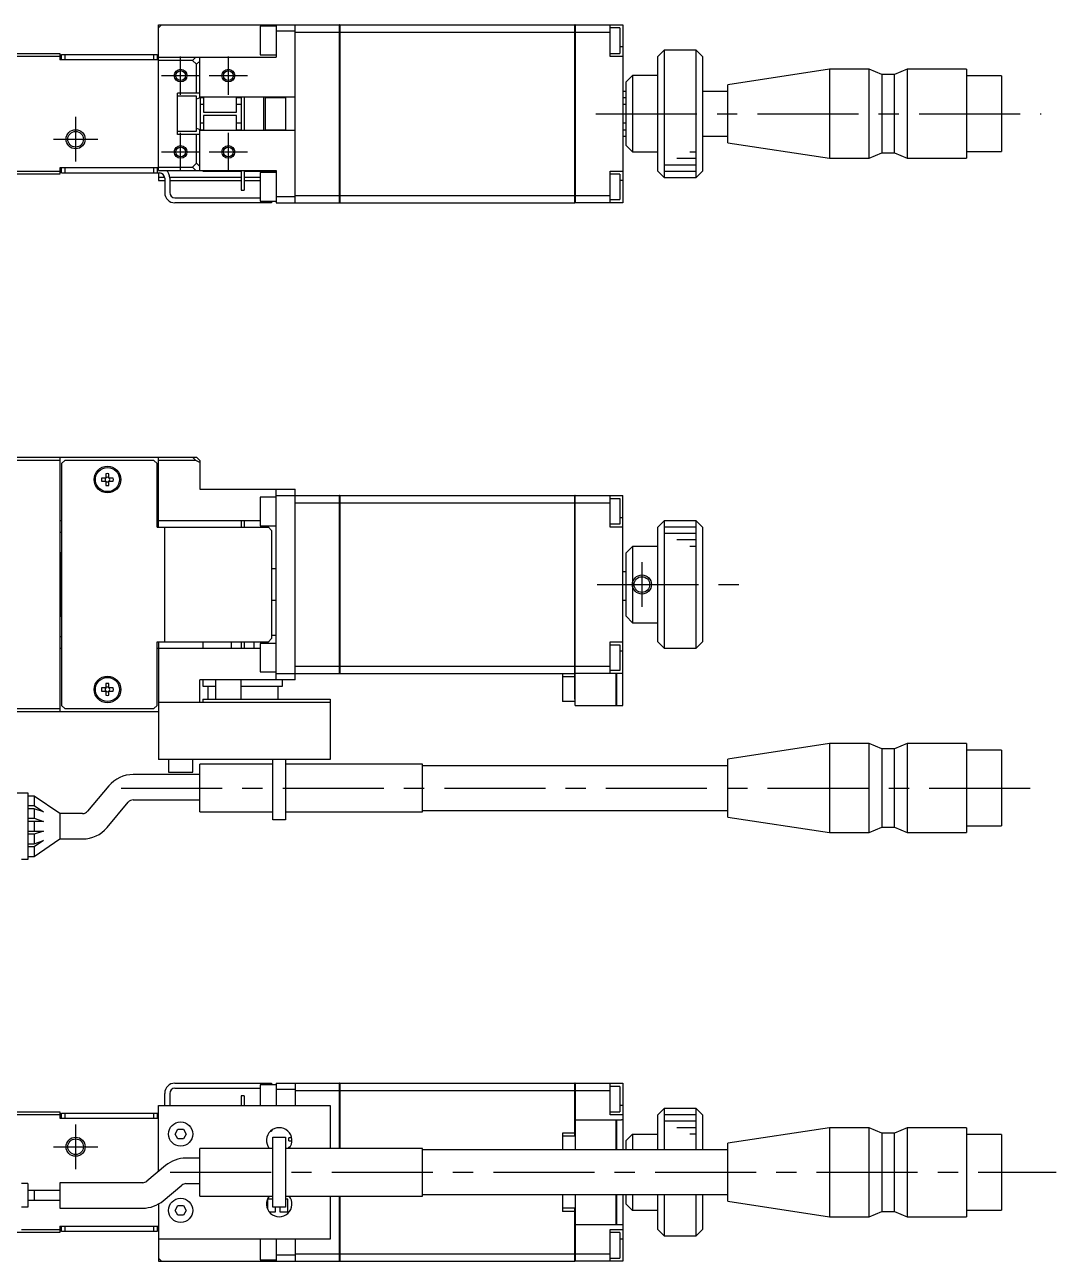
# Model space of a CAD drawing. Extents: x -1 to 721, y -8 to 204.
# Drawn here: x 192 to 354.1, y 10 to 204.4 of the extents above; entities that cross this region are included whole.
import ezdxf

# ---------------------------------------------------------------- set-up
doc = ezdxf.new("R2010")
doc.units = 0
doc.header["$LTSCALE"] = 0.5
doc.linetypes.add('CENTER', pattern=[50.8, 31.75, -6.35, 6.35, -6.35])
for name, color, linetype in [('MSM_CENTER', 1, 'CENTER'), ('MSM_CONTINUOUS', 7, 'CONTINUOUS'), ('MSM_NARROW', 5, 'CONTINUOUS')]:
    doc.layers.add(name, color=color, linetype=linetype)

msp = doc.modelspace()

# ---------------------------------------------------------------- linework, layer by layer
at = {"layer": 'MSM_CENTER'}
for p, q in [((216.5, 193.387476), (216.5, 199.387476)), ((224, 193.387476), (224, 199.387476)), ((213.5, 196.387476), (219.5, 196.387476)), ((221, 196.387476), (227, 196.387476)), ((200, 189.887475), (200, 182.887475)), ((281.75, 190.387476), (351.75, 190.387476)), ((216.5, 181.387476), (216.5, 187.387476)), ((224, 181.387476), (224, 187.387476)), ((196.5, 186.387475), (203.5, 186.387475)), ((213.5, 184.387476), (219.5, 184.387476)), ((221, 184.387476), (227, 184.387476)), ((288.999996, 119.887398), (288.999996, 112.887398)), ((281.98714, 116.387476), (305.797762, 116.387476)), ((207.143664, 84.387476), (352.745716, 84.387476)), ((200, 31.500001), (200, 24.500001)), ((196.5, 28.000001), (203.5, 28.000001)), ((214.854051, 24), (354.111582, 24))]:
    msp.add_line(p, q, dxfattribs=at)
at = {"layer": 'MSM_CONTINUOUS'}
for p, q in [((213, 181.487474), (213, 204.387476)), ((213, 204.387476), (241.45, 204.387476)), ((213, 203.887476), (213.5, 204.387476)), ((231.5, 204.137476), (229, 204.137476)), ((229, 204.137476), (229, 199.637476)), ((231.5, 204.387476), (231.5, 199.287476)), ((234.5, 176.387476), (234.5, 204.387476)), ((241.45, 176.387476), (241.45, 204.387476)), ((241.5, 204.377476), (241.45, 204.377476)), ((241.5, 204.387476), (241.5, 176.387476)), ((241.5, 204.387476), (278.45, 204.387476)), ((278.45, 176.387476), (278.45, 204.387476)), ((278.5, 204.377476), (278.45, 204.377476)), ((278.5, 204.387476), (278.5, 176.387476)), ((278.5, 204.387476), (286, 204.387476)), ((284, 199.387476), (284, 204.387476)), ((286, 204.387476), (286, 176.387476)), ((234.5, 203.387476), (231.5, 203.387476)), ((234.5, 203.232708), (241.45, 203.232708)), ((241.5, 203.228815), (241.45, 203.228815)), ((241.5, 203.232708), (278.45, 203.232708)), ((278.5, 203.228815), (278.45, 203.228815)), ((278.5, 203.232708), (284, 203.232708)), ((285.5, 203.887476), (284, 203.887476)), ((285.5, 203.887476), (285.5, 199.887476)), ((286, 200.887476), (285.5, 200.887476)), ((292.5, 200.387476), (291.5, 199.387476)), ((297.5, 200.387476), (292.5, 200.387476)), ((292.5, 200.387476), (292.5, 180.387476)), ((298.5, 199.387476), (297.5, 200.387476)), ((297.5, 180.387476), (297.5, 200.387476)), ((184, 199.887475), (197.5, 199.887475)), ((197.5, 199.387475), (184, 199.387475)), ((197.5, 199.887475), (197.5, 198.887475)), ((213, 198.887475), (197.5, 198.887475)), ((197.8, 199.687475), (212.8, 199.687475)), ((197.8, 198.887475), (197.8, 199.687475)), ((198.3, 199.687475), (198.3, 198.887475)), ((212.3, 198.887475), (212.3, 199.687475)), ((212.8, 199.687475), (212.8, 198.887475)), ((213, 199.287476), (231.5, 199.287476)), ((218.387627, 198.787476), (213, 198.787476)), ((218.387627, 198.787476), (218.887627, 199.287476)), ((219, 198.175103), (218.387627, 198.787476)), ((219.5, 198.675103), (219, 198.175103)), ((219.5, 192.876953), (219.5, 199.287476)), ((229, 199.637476), (231.5, 199.637476)), ((284, 199.887476), (285.5, 199.887476)), ((286, 199.387476), (284, 199.387476)), ((291.5, 181.387476), (291.5, 199.387476)), ((298.5, 199.387476), (298.5, 181.387476)), ((219, 193.637475), (219, 198.175103)), ((286.5, 195.387476), (287.5, 196.387476)), ((287.5, 196.387476), (287.5, 184.387476)), ((291.5, 196.387476), (287.5, 196.387476)), ((318.5, 197.387476), (302.5, 194.957476)), ((324.7, 197.387476), (318.5, 197.387476)), ((318.5, 197.387476), (318.5, 183.387476)), ((326.7, 196.537476), (324.7, 197.387476)), ((324.7, 183.387476), (324.7, 197.387476)), ((328.7, 196.537476), (326.7, 196.537476)), ((326.7, 196.537476), (326.7, 184.237476)), ((330.7, 197.387476), (328.7, 196.537476)), ((328.7, 184.237476), (328.7, 196.537476)), ((340, 197.387476), (330.7, 197.387476)), ((330.7, 197.387476), (330.7, 183.387476)), ((340, 197.387476), (340, 183.387476)), ((345.5, 196.337476), (340, 196.337476)), ((345.5, 196.337476), (345.5, 184.437476)), ((286.5, 185.387476), (286.5, 195.387476)), ((302.5, 185.817476), (302.5, 194.957476)), ((219.5, 193.637475), (216, 193.637475)), ((216, 187.137475), (216, 193.637475)), ((219, 193.137475), (216, 193.137475)), ((219.5, 192.876953), (218.99973, 192.66713)), ((219, 187.637475), (219, 193.137475)), ((234.5, 192.987476), (219.5, 192.987476)), ((219.6, 187.787476), (219.6, 192.987476)), ((220.1, 192.887476), (219.6, 192.887476)), ((220, 192.987476), (220, 192.887476)), ((220.1, 192.987476), (220.1, 190.637475)), ((225.3, 190.637475), (225.3, 192.987476)), ((226, 192.887476), (225.3, 192.887476)), ((226, 192.987476), (226, 187.787476)), ((226.5, 192.987476), (226.5, 187.787476)), ((229.6, 187.787476), (229.6, 192.987476)), ((229.8, 192.987476), (229.8, 187.787476)), ((233, 192.887476), (229.8, 192.887476)), ((233, 192.987476), (233, 187.787476)), ((286.5, 193.887476), (286, 193.887476)), ((286.5, 192.887476), (286, 192.887476)), ((302.5, 193.887476), (298.5, 193.887476)), ((219.6, 191.887476), (220.1, 191.887476)), ((220.1, 190.637475), (225.3, 190.637475)), ((225.3, 191.887476), (226, 191.887476)), ((286, 191.887476), (286.5, 191.887476)), ((220.1, 188.887476), (219.6, 188.887476)), ((225.3, 190.137475), (220.1, 190.137475)), ((220.1, 190.137475), (220.1, 187.787476)), ((225.3, 187.787476), (225.3, 190.137475)), ((226, 188.887476), (225.3, 188.887476)), ((286.5, 188.887476), (286, 188.887476)), ((216, 187.637475), (219, 187.637475)), ((219.5, 187.137475), (216, 187.137475)), ((218.999634, 188.107874), (219.5, 187.897998)), ((219, 182.599846), (219, 187.137475)), ((219.5, 181.487474), (219.5, 187.897998)), ((219.5, 187.787476), (234.5, 187.787476)), ((219.6, 187.887476), (220.1, 187.887476)), ((220, 187.887476), (220, 187.787476)), ((225.3, 187.887476), (226, 187.887476)), ((229.8, 187.887476), (233, 187.887476)), ((286, 187.887476), (286.5, 187.887476)), ((286, 186.887476), (286.5, 186.887476)), ((298.5, 186.887476), (302.5, 186.887476)), ((287.5, 184.387476), (286.5, 185.387476)), ((302.5, 185.817476), (318.5, 183.387476)), ((287.5, 184.387476), (291.5, 184.387476)), ((318.5, 183.387476), (324.7, 183.387476)), ((324.7, 183.387476), (326.7, 184.237476)), ((326.7, 184.237476), (328.7, 184.237476)), ((328.7, 184.237476), (330.7, 183.387476)), ((330.7, 183.387476), (340, 183.387476)), ((340, 184.437476), (345.5, 184.437476)), ((197.5, 180.887475), (184.5, 180.887475)), ((184.612372, 181.387475), (197.5, 181.387475)), ((197.5, 181.887475), (197.5, 180.887475)), ((213, 181.887475), (197.5, 181.887475)), ((197.8, 181.087475), (197.8, 181.887475)), ((197.8, 181.087475), (213.2, 181.087475)), ((198.3, 181.887475), (198.3, 181.087475)), ((212.3, 181.087475), (212.3, 181.887475)), ((212.8, 181.887475), (212.8, 181.087475)), ((213, 181.987474), (218.387627, 181.987474)), ((213, 181.487474), (231.5, 181.487474)), ((213, 181.087475), (213, 179.887476)), ((218.387627, 181.987474), (219, 182.599846)), ((218.887627, 181.487474), (218.387627, 181.987474)), ((219, 182.599846), (219.5, 182.099846)), ((220, 181.487474), (220, 181.387474)), ((220, 181.387474), (226, 181.387474)), ((226, 181.487474), (226, 178.387476)), ((226.5, 181.487474), (226.5, 178.387476)), ((226.5, 181.387474), (231.5, 181.387474)), ((231.5, 181.137476), (229, 181.137476)), ((229, 181.137476), (229, 176.637476)), ((231.5, 181.487474), (231.5, 176.387476)), ((284, 176.387476), (284, 181.387476)), ((284, 181.387476), (286, 181.387476)), ((285.5, 180.887476), (284, 180.887476)), ((285.5, 180.887476), (285.5, 176.887476)), ((291.5, 181.387476), (292.5, 180.387476)), ((297.5, 180.387476), (298.5, 181.387476)), ((213.993725, 180.387476), (213, 180.387476)), ((213, 179.887476), (214, 179.887476)), ((214, 180.287475), (214, 177.987475)), ((226, 180.387476), (214.796872, 180.387476)), ((214.8, 180.287475), (214.8, 177.987475)), ((214.8, 179.887476), (226, 179.887476)), ((229, 180.387476), (226.5, 180.387476)), ((226.5, 179.887476), (229, 179.887476)), ((286, 179.887476), (285.5, 179.887476)), ((292.5, 180.387476), (297.5, 180.387476)), ((215.6, 177.187475), (229, 177.187475)), ((226, 178.387476), (226.5, 178.387476)), ((231.5, 177.387476), (234.5, 177.387476)), ((234.5, 177.542243), (241.45, 177.542243)), ((241.5, 177.546136), (241.45, 177.546136)), ((241.5, 177.542243), (278.45, 177.542243)), ((278.5, 177.546136), (278.45, 177.546136)), ((278.5, 177.542243), (284, 177.542243)), ((230.8, 176.387475), (215.6, 176.387475)), ((229, 176.637476), (231.5, 176.637476)), ((230.3, 176.387475), (230.3, 176.637476)), ((230.8, 176.637476), (230.8, 176.387475)), ((231.5, 176.387476), (241.45, 176.387476)), ((241.5, 176.397476), (241.45, 176.397476)), ((241.5, 176.387476), (278.45, 176.387476)), ((278.5, 176.397476), (278.45, 176.397476)), ((286, 176.387476), (278.5, 176.387476)), ((284, 176.887476), (285.5, 176.887476)), ((184, 136.387476), (219, 136.387476)), ((197.5, 136.387476), (197.5, 96.387476)), ((213, 125.387476), (213, 136.387476)), ((218.887627, 135.887476), (218.387627, 136.387476)), ((219, 136.387476), (219.5, 135.887476)), ((197.5, 135.887476), (185.112372, 135.887476)), ((198.3, 135.887476), (197.8, 135.387476)), ((197.8, 135.387476), (197.8, 97.387476)), ((212.3, 135.887476), (198.3, 135.887476)), ((212.8, 135.387476), (212.3, 135.887476)), ((212.8, 125.387476), (212.8, 135.387476)), ((218.887627, 135.887476), (213, 135.887476)), ((219.500002, 135.581288), (218.887627, 135.887476)), ((219.5, 135.887476), (219.500029, 131.387476)), ((204.76, 133.127476), (204.080815, 133.127476)), ((204.080815, 132.647476), (204.76, 132.647476)), ((204.76, 133.80666), (204.76, 133.127476)), ((204.76, 132.647476), (204.76, 131.968291)), ((205.24, 133.127476), (205.24, 133.80666)), ((205.919184, 133.127476), (205.24, 133.127476)), ((205.24, 131.968291), (205.24, 132.647476)), ((205.24, 132.647476), (205.919184, 132.647476)), ((219.500002, 131.387476), (234.5, 131.387476)), ((231.5, 101.387476), (231.5, 131.387476)), ((231.5, 130.387476), (241.45, 130.387476)), ((234.5, 101.387476), (234.5, 131.387476)), ((241.45, 102.387476), (241.45, 130.387476)), ((241.5, 130.377476), (241.45, 130.377476)), ((241.5, 130.387476), (241.5, 102.387476)), ((241.5, 130.387476), (278.45, 130.387476)), ((278.45, 98.387476), (278.45, 130.387476)), ((278.5, 130.377476), (278.45, 130.377476)), ((278.5, 130.387476), (286, 130.387476)), ((278.5, 97.387476), (278.5, 130.387476)), ((284, 125.387476), (284, 130.387476)), ((286, 97.387476), (286, 130.387476)), ((231.5, 130.137476), (229, 130.137476)), ((229, 130.137476), (229, 125.637476)), ((234.5, 129.232708), (241.45, 129.232708)), ((241.5, 129.228815), (241.45, 129.228815)), ((241.5, 129.232708), (278.45, 129.232708)), ((278.5, 129.228815), (278.45, 129.228815)), ((278.5, 129.232708), (284, 129.232708)), ((284, 129.887476), (285.5, 129.887476)), ((285.5, 129.887476), (285.5, 125.887476)), ((197.8, 126.387476), (197.5, 126.387476)), ((229, 126.387476), (212.8, 126.387476)), ((226, 126.387476), (226, 125.387476)), ((226.5, 126.387476), (226.5, 125.387476)), ((286, 126.887476), (285.5, 126.887476)), ((292.5, 126.387476), (291.5, 125.387476)), ((297.5, 126.387476), (292.5, 126.387476)), ((292.5, 126.387476), (292.5, 106.387476)), ((298.5, 125.387476), (297.5, 126.387476)), ((297.5, 106.387476), (297.5, 126.387476)), ((197.5, 124.637476), (197.8, 124.637476)), ((212.8, 125.387476), (230.3, 125.387476)), ((214, 107.387476), (214, 125.387476)), ((229, 125.637476), (231.5, 125.637476)), ((230.8, 124.887476), (230.3, 125.387476)), ((230.8, 124.887476), (230.8, 107.887476)), ((285.5, 125.887476), (284, 125.887476)), ((286, 125.387476), (284, 125.387476)), ((291.5, 107.387476), (291.5, 125.387476)), ((298.5, 125.387476), (298.5, 107.387476)), ((197.7, 121.387476), (197.5, 121.187476)), ((197.7, 121.387476), (197.7, 111.387476)), ((197.8, 121.387476), (197.7, 121.387476)), ((286.5, 121.387476), (287.5, 122.387476)), ((286.5, 111.387476), (286.5, 121.387476)), ((287.5, 122.387476), (287.5, 110.387476)), ((291.5, 122.387476), (287.5, 122.387476)), ((230.8, 118.887476), (231.5, 118.887476)), ((286.5, 118.387476), (286, 118.387476)), ((231.5, 113.887476), (230.8, 113.887476)), ((286.5, 113.887476), (286, 113.887476)), ((197.5, 111.587476), (197.7, 111.387476)), ((197.7, 111.387476), (197.8, 111.387476)), ((287.5, 110.387476), (286.5, 111.387476)), ((287.5, 110.387476), (291.5, 110.387476)), ((197.8, 108.137476), (197.5, 108.137476)), ((212.8, 107.387476), (230.3, 107.387476)), ((212.8, 97.387476), (212.8, 107.387476)), ((213, 107.387476), (213, 88.887476)), ((220, 107.387476), (220, 106.387476)), ((224.5, 106.387476), (224.5, 107.387476)), ((226, 107.387476), (226, 106.387476)), ((226.5, 107.387476), (226.5, 106.387476)), ((228, 107.387476), (228, 106.387476)), ((231.5, 107.137476), (229, 107.137476)), ((229, 107.137476), (229, 102.637476)), ((230.3, 107.387476), (230.8, 107.887476)), ((231.5, 108.387476), (230.8, 108.387476)), ((284, 102.387476), (284, 107.387476)), ((284, 107.387476), (286, 107.387476)), ((291.5, 107.387476), (292.5, 106.387476)), ((297.5, 106.387476), (298.5, 107.387476)), ((197.5, 106.387476), (197.8, 106.387476)), ((212.8, 106.387476), (229, 106.387476)), ((284, 106.887476), (285.5, 106.887476)), ((285.5, 106.887476), (285.5, 102.887476)), ((286, 105.887476), (285.5, 105.887476)), ((292.5, 106.387476), (297.5, 106.387476)), ((234.5, 103.542243), (241.45, 103.542243)), ((241.5, 103.546136), (241.45, 103.546136)), ((241.5, 103.542243), (278.45, 103.542243)), ((278.5, 103.546136), (278.45, 103.546136)), ((278.5, 103.542243), (284, 103.542243)), ((234.5, 101.387476), (219.5, 101.387476)), ((219.500002, 97.887476), (219.5, 101.387476)), ((220, 101.387476), (220, 100.387476)), ((222, 101.387476), (222, 98.387476)), ((226, 98.387476), (226, 101.387476)), ((229, 102.637476), (231.5, 102.637476)), ((231.5, 102.387476), (241.45, 102.387476)), ((232.5, 100.387476), (232.5, 101.387476)), ((241.5, 102.397476), (241.45, 102.397476)), ((241.5, 102.387476), (278.45, 102.387476)), ((276.5, 102.387476), (276.5, 97.987476)), ((278.45, 101.887476), (276.5, 101.887476)), ((278.5, 102.397476), (278.45, 102.397476)), ((286, 102.387476), (278.5, 102.387476)), ((285.5, 102.887476), (284, 102.887476)), ((284.95, 97.387476), (284.95, 102.387476)), ((285, 102.387476), (285, 97.387476)), ((204.76, 100.127476), (204.080815, 100.127476)), ((204.080815, 99.647476), (204.76, 99.647476)), ((204.76, 100.80666), (204.76, 100.127476)), ((204.76, 99.647476), (204.76, 98.968291)), ((205.24, 100.127476), (205.24, 100.80666)), ((205.919184, 100.127476), (205.24, 100.127476)), ((205.24, 99.647476), (205.919184, 99.647476)), ((205.24, 98.968291), (205.24, 99.647476)), ((220, 100.387476), (222, 100.387476)), ((220.75, 100.387476), (220.75, 98.387476)), ((226, 100.387476), (232.5, 100.387476)), ((231.75, 100.387476), (231.75, 98.387476)), ((197.8, 97.387476), (198.3, 96.887476)), ((212.3, 96.887476), (212.8, 97.387476)), ((213, 97.887476), (240, 97.887476)), ((220, 98.387476), (240, 98.387476)), ((220, 98.387476), (220, 97.887476)), ((240, 98.387476), (240, 88.887476)), ((278.5, 97.987476), (276.5, 97.987476)), ((278.5, 98.387476), (278.45, 98.387476)), ((278.5, 97.387476), (284.95, 97.387476)), ((285, 97.437476), (284.95, 97.437476)), ((285, 97.387476), (286, 97.387476)), ((213, 96.387476), (184, 96.387476)), ((185.112372, 96.887476), (197.5, 96.887476)), ((198.3, 96.887476), (212.3, 96.887476)), ((318.5, 91.387476), (302.5, 88.957476)), ((324.7, 91.387476), (318.5, 91.387476)), ((318.5, 91.387476), (318.5, 77.387476)), ((326.7, 90.537476), (324.7, 91.387476)), ((324.7, 77.387476), (324.7, 91.387476)), ((330.7, 91.387476), (328.7, 90.537476)), ((340, 91.387476), (330.7, 91.387476)), ((330.7, 91.387476), (330.7, 77.387476)), ((340, 91.387476), (340, 77.387476)), ((328.7, 90.537476), (326.7, 90.537476)), ((326.7, 90.537476), (326.7, 78.237476)), ((328.7, 78.237476), (328.7, 90.537476)), ((345.5, 90.337476), (340, 90.337476)), ((345.5, 90.337476), (345.5, 78.437476)), ((240, 88.887476), (213, 88.887476)), ((214.6, 88.887476), (214.6, 86.887476)), ((218.4, 86.887476), (218.4, 88.887476)), ((219.5, 80.637476), (219.5, 88.137476)), ((231, 88.137476), (219.5, 88.137476)), ((231, 79.387476), (231, 88.887476)), ((233, 88.887476), (233, 79.387476)), ((254.5, 88.137476), (233, 88.137476)), ((254.5, 80.637476), (254.5, 88.137476)), ((302.5, 87.887476), (254.5, 87.887476)), ((302.5, 79.817476), (302.5, 88.957476)), ((219.5, 86.515831), (209.041224, 86.515831)), ((214.6, 86.887476), (218.4, 86.887476)), ((190.5, 83.637476), (192.5, 83.637476)), ((192.5, 83.637476), (192.5, 73.137476)), ((205.211001, 84.729769), (201.867121, 80.744688)), ((193.5, 83.137476), (192.5, 83.137476)), ((193.5, 83.137476), (193.5, 81.637476)), ((197.5, 80.387476), (193.5, 83.137476)), ((204.931299, 78.173537), (208.275179, 82.158619)), ((209.041224, 82.515831), (219.5, 82.515831)), ((192.5, 81.637476), (193.5, 81.637476)), ((193.5, 81.137476), (192.5, 81.137476)), ((193.5, 81.637476), (194.954545, 80.637476)), ((193.5, 81.137476), (193.5, 79.637476)), ((194.954545, 80.637476), (193.5, 81.137476)), ((201.101077, 80.387476), (197.5, 80.387476)), ((197.5, 80.387476), (197.5, 76.387476)), ((219.5, 80.637476), (231, 80.637476)), ((233, 80.637476), (254.5, 80.637476)), ((254.5, 80.887476), (302.5, 80.887476)), ((302.5, 79.817476), (318.5, 77.387476)), ((192.5, 79.637476), (193.5, 79.637476)), ((194.954545, 79.137476), (192.5, 79.137476)), ((193.5, 79.637476), (194.954545, 79.137476)), ((193.5, 79.137476), (193.5, 77.637476)), ((233, 79.387476), (231, 79.387476)), ((324.7, 77.387476), (326.7, 78.237476)), ((326.7, 78.237476), (328.7, 78.237476)), ((328.7, 78.237476), (330.7, 77.387476)), ((340, 78.437476), (345.5, 78.437476)), ((192.5, 77.637476), (194.954545, 77.637476)), ((193.5, 77.137476), (192.5, 77.137476)), ((194.954545, 77.637476), (193.5, 77.137476)), ((193.5, 77.137476), (193.5, 75.637476)), ((193.5, 73.637476), (197.5, 76.387476)), ((194.954545, 76.137476), (193.5, 75.137476)), ((193.5, 75.637476), (194.954545, 76.137476)), ((197.5, 76.387476), (201.101077, 76.387476)), ((318.5, 77.387476), (324.7, 77.387476)), ((330.7, 77.387476), (340, 77.387476)), ((192.5, 75.637476), (193.5, 75.637476)), ((193.5, 75.137476), (192.5, 75.137476)), ((193.5, 75.137476), (193.5, 73.637476)), ((192.5, 73.137476), (191.5, 73.137476)), ((192.5, 73.637476), (193.5, 73.637476)), ((215.6, 38.000001), (230.8, 38.000001)), ((215.6, 37.200001), (229, 37.200001)), ((229, 37.75), (229, 34.5)), ((231.5, 37.75), (229, 37.75)), ((230.3, 37.75), (230.3, 38.000001)), ((230.8, 38.000001), (230.8, 37.75)), ((231.5, 38), (231.5, 34.5)), ((231.5, 38), (241.45, 38)), ((234.5, 37), (231.5, 37)), ((234.5, 38), (234.5, 34.5)), ((241.45, 27.75), (241.45, 38)), ((241.5, 37.99), (241.45, 37.99)), ((241.5, 38), (241.5, 27.75)), ((241.5, 38), (278.45, 38)), ((278.45, 29.653), (278.45, 38)), ((278.5, 37.99), (278.45, 37.99)), ((278.5, 38), (278.5, 27.5)), ((278.5, 38), (286, 38)), ((284, 33), (284, 38)), ((285.5, 37.5), (284, 37.5)), ((285.5, 37.5), (285.5, 33.5)), ((286, 38), (286, 27.5)), ((214, 34.5), (214, 36.400001)), ((214.8, 36.400001), (214.8, 34.5)), ((226.5, 36), (226, 36)), ((226, 36), (226, 34.5)), ((226.5, 36), (226.5, 34.5)), ((234.5, 36.845233), (241.45, 36.845233)), ((241.5, 36.84134), (241.45, 36.84134)), ((241.5, 36.845233), (278.45, 36.845233)), ((278.5, 36.84134), (278.45, 36.84134)), ((278.5, 36.845233), (284, 36.845233)), ((184.5, 33.500001), (197.5, 33.500001)), ((197.5, 33.500001), (197.5, 32.500001)), ((197.8, 33.300001), (213, 33.300001)), ((197.8, 32.500001), (197.8, 33.300001)), ((198.3, 33.300001), (198.3, 32.500001)), ((212.3, 32.500001), (212.3, 33.300001)), ((212.8, 33.300001), (212.8, 32.500001)), ((213, 24.100061), (213, 34.5)), ((213, 34.5), (240, 34.5)), ((240, 34.5), (240, 27.75)), ((284, 33.5), (285.5, 33.5)), ((286, 34.5), (285.5, 34.5)), ((292.5, 34), (291.5, 33)), ((297.5, 34), (292.5, 34)), ((292.5, 34), (292.5, 27.5)), ((298.5, 33), (297.5, 34)), ((297.5, 27.5), (297.5, 34)), ((197.5, 33.000001), (184.612372, 33.000001)), ((197.5, 32.500001), (213, 32.500001)), ((278.5, 32.25), (284.95, 32.25)), ((286, 33), (284, 33)), ((284.95, 27.5), (284.95, 32.25)), ((285, 32.2), (284.95, 32.2)), ((285, 32.25), (285, 27.5)), ((285, 32.25), (285.8, 32.25)), ((285.8, 32.229022), (285.8, 32.25)), ((286, 32.229022), (285.8, 32.229022)), ((291.5, 27.5), (291.5, 33)), ((298.5, 33), (298.5, 27.5)), ((215.633974, 30), (216.066987, 30.75)), ((216.066987, 29.25), (215.633974, 30)), ((216.066987, 30.75), (216.933013, 30.75)), ((216.933013, 29.25), (216.066987, 29.25)), ((216.933013, 30.75), (217.366025, 30)), ((217.366025, 30), (216.933013, 29.25)), ((231, 18.5), (231, 29.5)), ((231, 29.5), (233, 29.5)), ((233, 29.5), (233, 18.5)), ((233.5, 28.925002), (233.5, 29.425002)), ((233.954322, 29.425002), (233.5, 29.425002)), ((276.5, 30.153), (276.5, 27.5)), ((278.45, 30.153), (276.5, 30.153)), ((278.5, 29.653), (276.5, 29.653)), ((287.5, 30), (286.5, 29)), ((287.5, 30), (291.5, 30)), ((287.5, 30), (287.5, 27.5)), ((318.5, 31), (302.5, 28.57)), ((324.7, 31), (318.5, 31)), ((318.5, 31), (318.5, 17)), ((326.7, 30.15), (324.7, 31)), ((324.7, 17), (324.7, 31)), ((328.7, 30.15), (326.7, 30.15)), ((326.7, 30.15), (326.7, 17.85)), ((330.7, 31), (328.7, 30.15)), ((328.7, 17.85), (328.7, 30.15)), ((340, 31), (330.7, 31)), ((330.7, 31), (330.7, 17)), ((340, 31), (340, 17)), ((345.5, 29.95), (340, 29.95)), ((345.5, 29.95), (345.5, 18.05)), ((231, 27.75), (219.5, 27.75)), ((219.5, 20.25), (219.5, 27.75)), ((254.5, 27.75), (233, 27.75)), ((233.5, 28.925002), (233.998593, 28.925002)), ((233.686529, 27.925002), (233.5, 27.925002)), ((233.5, 27.75), (233.5, 27.925002)), ((254.5, 20.25), (254.5, 27.75)), ((302.5, 27.5), (254.5, 27.5)), ((286.5, 27.5), (286.5, 29)), ((302.5, 19.43), (302.5, 28.57)), ((219.5, 26.206727), (217.330478, 26.206727)), ((214.11654, 25.036949), (211.193178, 22.583957)), ((192.5, 22.200001), (191.5, 22.200001)), ((192.5, 22.200001), (192.5, 18.500001)), ((197.5, 22.350001), (197.5, 18.350001)), ((210.55039, 22.350001), (197.5, 22.350001)), ((213.764328, 19.519779), (216.68769, 21.972772)), ((217.330478, 22.206727), (219.5, 22.206727)), ((197.5, 21.100001), (192.5, 21.100001)), ((192.5, 19.600001), (197.5, 19.600001)), ((193.5, 21.100001), (193.5, 19.600001)), ((219.5, 20.25), (231, 20.25)), ((230.1675, 19.777502), (230.1675, 18.198787)), ((231, 19.777502), (230.1675, 19.777502)), ((233, 20.25), (254.5, 20.25)), ((233.3225, 19.777502), (233, 19.777502)), ((233.3225, 17.777502), (233.3225, 19.777502)), ((240, 20.25), (240, 13.5)), ((241.45, 10), (241.45, 20.25)), ((241.5, 20.25), (241.5, 10)), ((254.5, 20.5), (302.5, 20.5)), ((276.5, 20.5), (276.5, 17.847)), ((278.5, 20.5), (278.5, 10)), ((284.95, 15.75), (284.95, 20.5)), ((285, 20.5), (285, 15.75)), ((286, 20.5), (286, 10)), ((286.5, 19), (286.5, 20.5)), ((287.5, 20.5), (287.5, 18)), ((291.5, 15), (291.5, 20.5)), ((292.5, 20.5), (292.5, 14)), ((297.5, 14), (297.5, 20.5)), ((298.5, 20.5), (298.5, 15)), ((192.5, 18.500001), (191.5, 18.500001)), ((197.5, 18.350001), (210.55039, 18.350001)), ((213, 18.99117), (213, 10)), ((215.633974, 18), (216.066987, 18.75)), ((216.066987, 17.25), (215.633974, 18)), ((216.066987, 18.75), (216.933013, 18.75)), ((216.933013, 18.75), (217.366025, 18)), ((217.366025, 18), (216.933013, 17.25)), ((230.417123, 17.777502), (231.4175, 17.777502)), ((233, 18.5), (231, 18.5)), ((231.4175, 17.777502), (231.4175, 18.5)), ((232.0725, 18.5), (232.0725, 17.777502)), ((232.0725, 17.777502), (233.3225, 17.777502)), ((278.5, 18.347), (276.5, 18.347)), ((278.45, 17.847), (276.5, 17.847)), ((278.45, 10), (278.45, 18.347)), ((286.5, 19), (287.5, 18)), ((291.5, 18), (287.5, 18)), ((302.5, 19.43), (318.5, 17)), ((324.7, 17), (326.7, 17.85)), ((326.7, 17.85), (328.7, 17.85)), ((328.7, 17.85), (330.7, 17)), ((340, 18.05), (345.5, 18.05)), ((216.933013, 17.25), (216.066987, 17.25)), ((284.95, 15.75), (278.5, 15.75)), ((285, 15.8), (284.95, 15.8)), ((285.8, 15.75), (285, 15.75)), ((285.8, 15.75), (285.8, 15.770978)), ((285.8, 15.770978), (286, 15.770978)), ((318.5, 17), (324.7, 17)), ((330.7, 17), (340, 17)), ((197.5, 14.500001), (58.5, 14.500001)), ((191.5, 15.000001), (197.5, 15.000001)), ((197.5, 15.500001), (197.5, 14.500001)), ((197.5, 15.500001), (213, 15.500001)), ((197.8, 14.700001), (197.8, 15.500001)), ((212.8, 14.700001), (197.8, 14.700001)), ((198.3, 15.500001), (198.3, 14.700001)), ((212.3, 14.700001), (212.3, 15.500001)), ((212.8, 15.500001), (212.8, 14.700001)), ((284, 10), (284, 15)), ((284, 15), (286, 15)), ((285.5, 14.5), (284, 14.5)), ((285.5, 14.5), (285.5, 10.5)), ((291.5, 15), (292.5, 14)), ((292.5, 14), (297.5, 14)), ((297.5, 14), (298.5, 15)), ((240, 13.5), (213, 13.5)), ((229, 13.5), (229, 10.25)), ((231.5, 13.5), (231.5, 10)), ((234.5, 13.5), (234.5, 10)), ((286, 13.5), (285.5, 13.5)), ((213.5, 10), (213, 10.5)), ((213, 10), (241.45, 10)), ((229, 10.25), (231.5, 10.25)), ((231.5, 11), (234.5, 11)), ((234.5, 11.154768), (241.45, 11.154768)), ((241.5, 11.158661), (241.45, 11.158661)), ((241.5, 10.01), (241.45, 10.01)), ((241.5, 11.154768), (278.45, 11.154768)), ((241.5, 10), (278.45, 10)), ((278.5, 11.158661), (278.45, 11.158661)), ((278.5, 10.01), (278.45, 10.01)), ((278.5, 11.154768), (284, 11.154768)), ((286, 10), (278.5, 10)), ((284, 10.5), (285.5, 10.5))]:
    msp.add_line(p, q, dxfattribs=at)
for centre, radius in [((216.5, 196.387476), 0.7835), ((224, 196.387476), 0.7835), ((200, 186.387475), 1.2295), ((216.5, 184.387476), 0.7835), ((224, 184.387476), 0.7835), ((205, 132.887476), 2.1), ((205, 132.887476), 1.9), ((288.999996, 116.387398), 1.2295), ((205, 99.887476), 2.1), ((205, 99.887476), 1.9), ((216.5, 30), 1.9), ((200, 28.000001), 1.2295), ((216.5, 18), 1.9)]:
    msp.add_circle(centre, radius, dxfattribs=at)
for centre, radius, start, end in [((213.2, 180.287475), 0.8, 0, 90), ((213.2, 180.287475), 1.6, 0, 48.590324), ((215.6, 177.987475), 1.6, 180, 270), ((215.6, 177.987475), 0.8, 180, 270), ((205, 132.887476), 0.95, 165.36671, 194.63329), ((205, 132.887476), 0.364721, 138.849633, 221.150367), ((205, 132.887476), 0.95, 75.36671, 104.63329), ((205, 132.887476), 0.364721, 48.849633, 131.150367), ((205, 132.887476), 0.364721, 228.849633, 311.150367), ((205, 132.887476), 0.364721, 318.849633, 41.150367), ((205, 132.887476), 0.95, 345.36671, 14.63329), ((205, 132.887476), 0.95, 255.36671, 284.63329), ((205, 99.887476), 0.95, 165.36671, 194.63329), ((205, 99.887476), 0.364721, 138.849633, 221.150367), ((205, 99.887476), 0.95, 75.36671, 104.63329), ((205, 99.887476), 0.364721, 48.849633, 131.150367), ((205, 99.887476), 0.364721, 228.849633, 311.150367), ((205, 99.887476), 0.364721, 318.849633, 41.150367), ((205, 99.887476), 0.95, 345.36671, 14.63329), ((205, 99.887476), 0.95, 255.36671, 284.63329), ((209.041224, 81.515831), 5, 90, 140), ((209.041224, 81.515831), 1, 90, 140), ((201.101077, 81.387476), 1, 270, 320), ((201.101077, 81.387476), 5, 270, 320), ((215.6, 36.400001), 1.6, 90, 180), ((215.6, 36.400001), 0.8, 90, 180), ((232, 29), 2, 321.317813, 218.682187), ((230.7, 30.667502), 0.2, 255.074363, 0.806255), ((217.330478, 21.206727), 5, 90, 130), ((210.55039, 23.350001), 1, 270, 310), ((217.330478, 21.206727), 1, 90, 130), ((210.55039, 23.350001), 5, 270, 310), ((232, 19), 2, 141.317813, 38.682187)]:
    msp.add_arc(centre, radius, start, end, dxfattribs=at)
at = {"layer": 'MSM_NARROW'}
for p, q in [((294.5, 183.387476), (297.5, 183.387476)), ((296.5, 184.387476), (297.5, 184.387476)), ((292.5, 182.387476), (297.5, 182.387476)), ((292.5, 181.387476), (297.5, 181.387476)), ((297.5, 125.387476), (292.5, 125.387476)), ((297.5, 124.387476), (292.5, 124.387476)), ((297.5, 123.387476), (294.5, 123.387476)), ((297.5, 122.387476), (296.5, 122.387476)), ((297.5, 33), (292.5, 33)), ((297.5, 32), (292.5, 32)), ((297.5, 31), (294.5, 31)), ((297.5, 30), (296.5, 30))]:
    msp.add_line(p, q, dxfattribs=at)
for centre, radius in [((216.5, 196.387476), 1), ((224, 196.387476), 1), ((200, 186.387475), 1.5), ((216.5, 184.387476), 1), ((224, 184.387476), 1), ((288.999996, 116.387398), 1.5), ((200, 28.000001), 1.5)]:
    msp.add_circle(centre, radius, dxfattribs=at)

doc.saveas('drawing.dxf')
